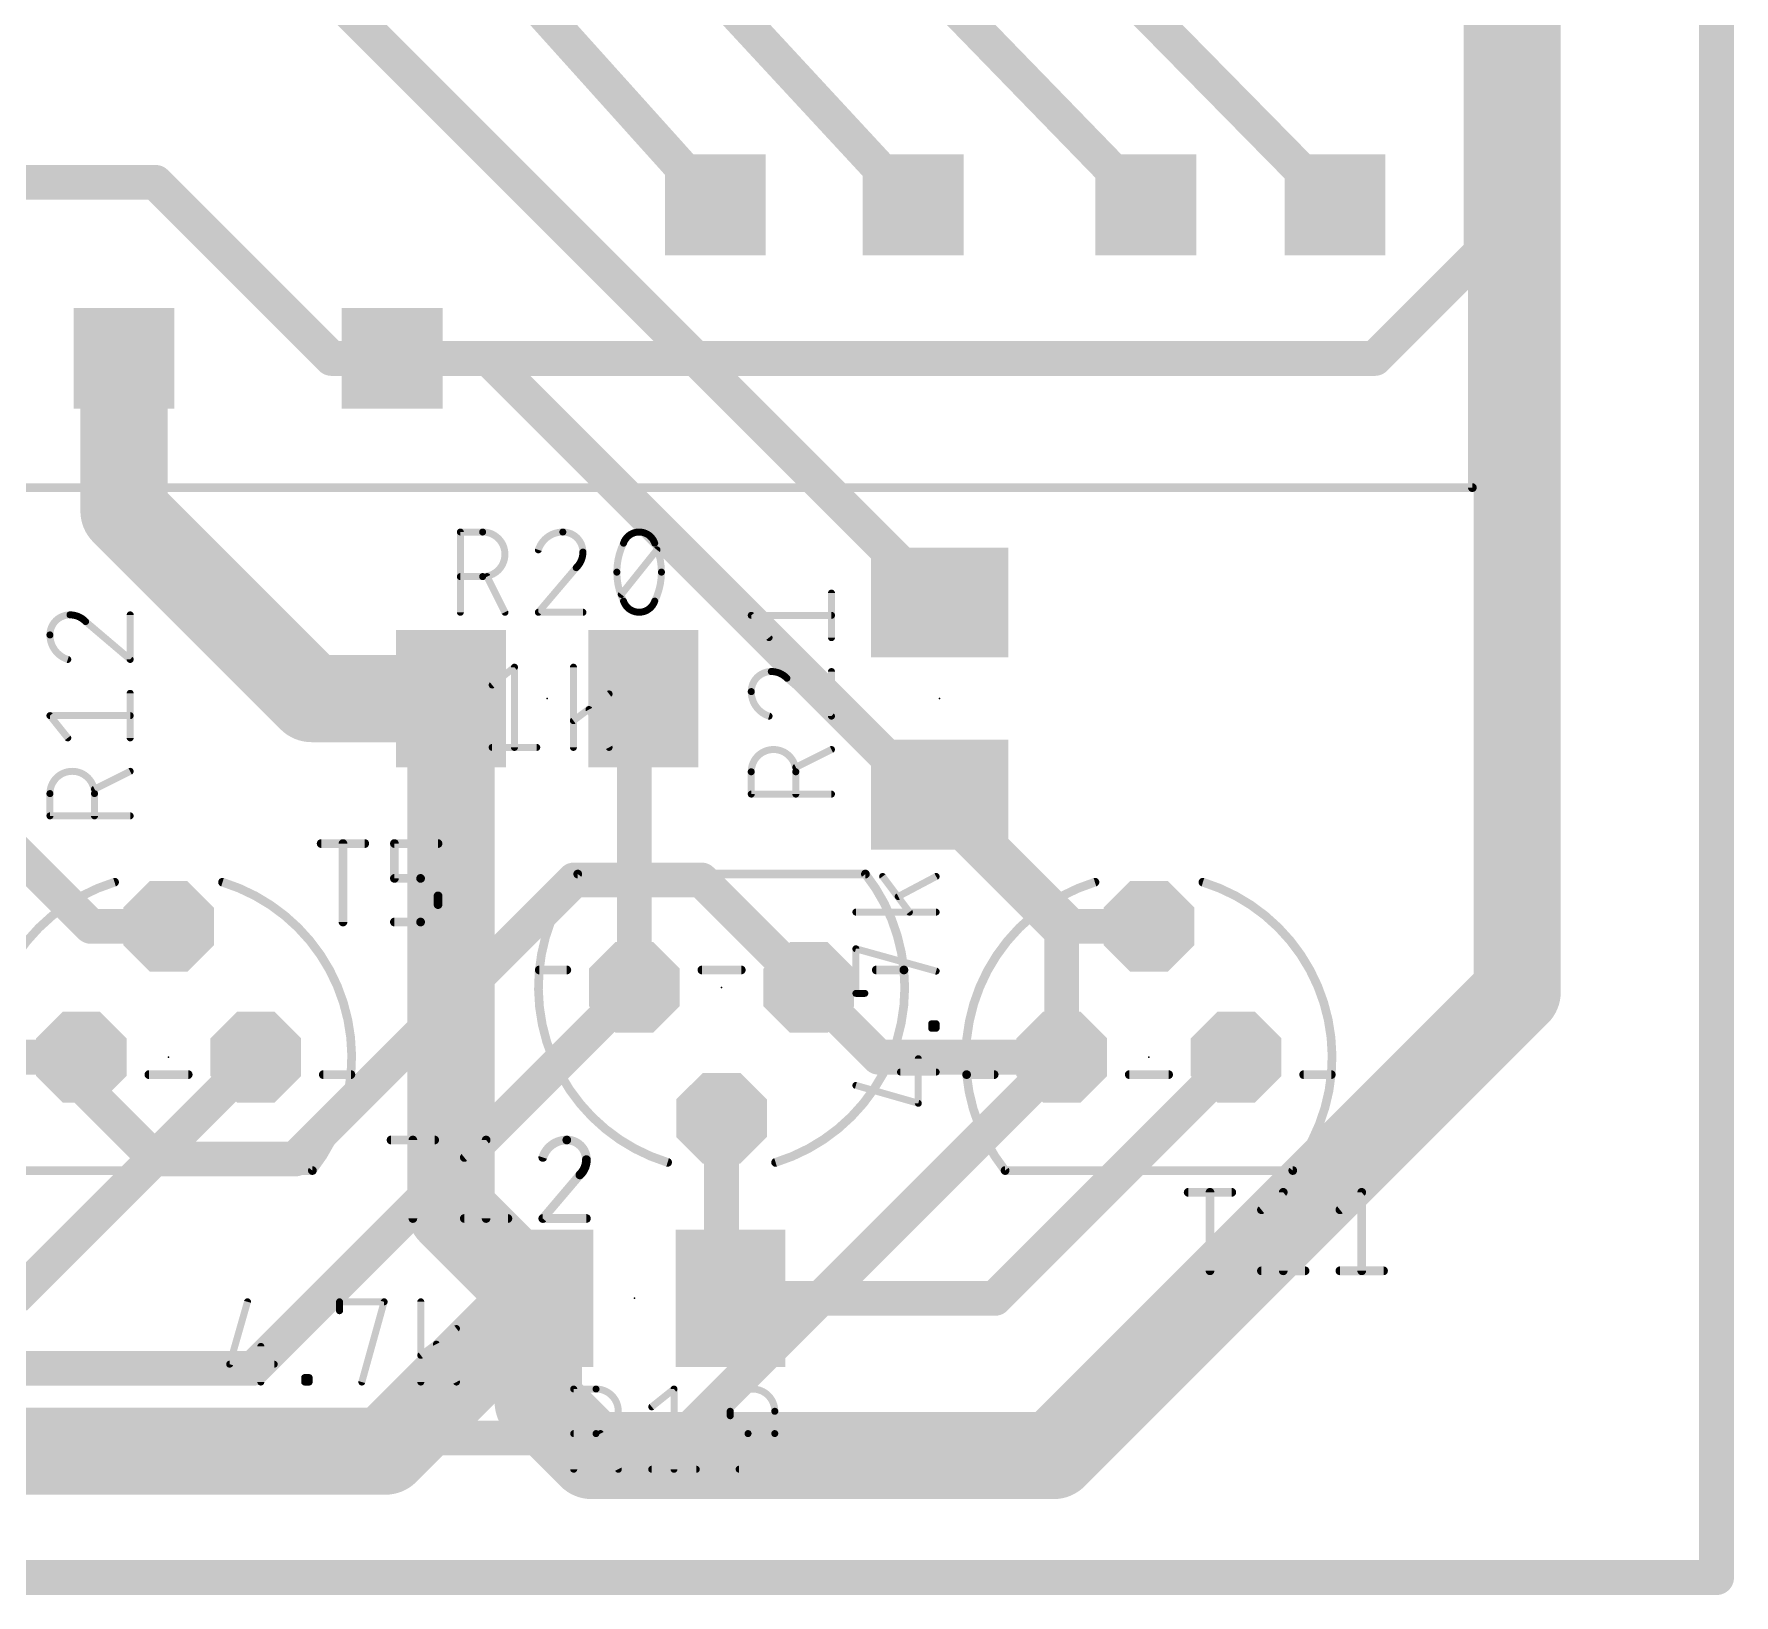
# Model space of a CAD drawing. Extents: x -0.1 to 95.8, y -0.3 to 95.8.
# Drawn here: x 71 to 95.76, y -0.25 to 22.48 of the extents above; entities that cross this region are included whole.
import ezdxf

# ---------------------------------------------------------------- set-up
doc = ezdxf.new("R2010")
doc.units = 0
for name, color, linetype in [('1', 12, 'CONTINUOUS'), ('16', 132, 'CONTINUOUS'), ('17', 110, 'CONTINUOUS'), ('21', 253, 'CONTINUOUS'), ('23', 53, 'CONTINUOUS'), ('25', 253, 'CONTINUOUS'), ('27', 253, 'CONTINUOUS')]:
    doc.layers.add(name, color=color, linetype=linetype)

# ---------------------------------------------------------------- blocks, each defined once
blk = doc.blocks.new('SQUAREP')
blk.add_solid([(-0.5, -0.5), (0.5, -0.5), (-0.5, 0.5), (0.5, 0.5)])
blk = doc.blocks.new('RECT')
blk.add_solid([(-0.5, -0.5), (0.5, -0.5), (-0.5, 0.5), (0.5, 0.5)])
blk = doc.blocks.new('OCTAGONP')
at = {"const_width": 0.5}
blk.add_lwpolyline([(-0.25, -0.1036), (-0.25, 0.1036), (-0.1036, 0.25), (0.1036, 0.25), (0.25, 0.1036), (0.25, -0.1036), (0.1036, -0.25), (-0.1036, -0.25), (-0.25, -0.1036), (-0.25, 0.1036)], dxfattribs=at)

msp = doc.modelspace()

# ---------------------------------------------------------------- linework, layer by layer
at = {"layer": '1'}
for points, const_width in [([(84.1901, 14.202), (62.611, 35.7811)], 0.508), ([(92.5999, 8.5259), (92.5999, 35.0689)], 1.27), ([(72.313, 15.5321), (72.313, 17.756)], 1.27), ([(75.0431, 12.802), (72.313, 15.5321)], 1.27), ([(77.0751, 12.802), (75.0431, 12.802)], 1.27), ([(77.0751, 5.3369), (77.0751, 12.802)], 1.27), ([(79.745, 12.672), (79.8751, 12.802)], 0.508), ([(79.745, 8.5952), (79.745, 12.672)], 0.508), ([(71.8314, 9.4842), (69.9135, 11.402)], 0.508), ([(86.1079, 9.4842), (84.1901, 11.402)], 0.508), ([(72.9615, 9.4842), (71.8314, 9.4842)], 0.508), ([(87.238, 9.4842), (86.1079, 9.4842)], 0.508), ([(85.852, 1.778), (92.5999, 8.5259)], 1.27), ([(74.2315, 7.5792), (70.7193, 4.0669)], 0.508), ([(88.508, 7.5792), (84.9958, 4.0669)], 0.508), ([(81.015, 6.6902), (81.015, 4.197)], 0.508), ([(78.3451, 4.0669), (77.0751, 5.3369)], 1.27), ([(76.1196, 1.8415), (78.3451, 4.0669)], 1.27), ([(78.3451, 4.0669), (78.3451, 2.5539)], 1.27), ([(81.015, 4.197), (81.1451, 4.0669)], 0.508), ([(84.9958, 4.0669), (81.1451, 4.0669)], 0.508), ([(78.3451, 2.5539), (79.121, 1.778)], 1.27), ([(64.886, 1.8415), (76.1196, 1.8415)], 1.27), ([(79.121, 1.778), (85.852, 1.778)], 1.27)]:
    msp.add_lwpolyline(points, dxfattribs=dict(at, const_width=const_width))
for points, const_width in [([(72.6305, 17.756, 1), (71.9955, 17.756)], 0.635), ([(72.5375, 15.7566, 1), (72.0885, 15.3075)], 0.635), ([(71.9955, 15.5321, 1), (72.6305, 15.5321)], 0.635), ([(84.1003, 14.1122, 1), (84.2799, 14.2918)], 0.254), ([(75.0431, 13.1195, 1), (75.0431, 12.4845)], 0.635), ([(77.3926, 12.802, 1), (76.7576, 12.802)], 0.635), ([(77.0751, 12.4845, 1), (77.0751, 13.1195)], 0.635), ([(74.8186, 12.5775, 1), (75.2676, 13.0265)], 0.635), ([(79.872, 12.672, 1), (79.618, 12.672)], 0.254), ([(79.6552, 12.7618, 1), (79.8348, 12.5822)], 0.254), ([(79.9649, 12.7122, 1), (79.7853, 12.8918)], 0.254), ([(84.2799, 11.4918, 1), (84.1003, 11.3122)], 0.254), ([(71.8314, 9.6112, 1), (71.8314, 9.3572)], 0.254), ([(71.7415, 9.3944, 1), (71.9212, 9.574)], 0.254), ([(72.9615, 9.3572, 1), (72.9615, 9.6112)], 0.254), ([(86.1079, 9.6112, 1), (86.1079, 9.3572)], 0.254), ([(86.0181, 9.3944, 1), (86.1977, 9.574)], 0.254), ([(87.238, 9.3572, 1), (87.238, 9.6112)], 0.254), ([(92.8245, 8.3014, 1), (92.3754, 8.7505)], 0.635), ([(79.618, 8.5952, 1), (79.872, 8.5952)], 0.254), ([(92.2824, 8.5259, 1), (92.9174, 8.5259)], 0.635), ([(74.3213, 7.4894, 1), (74.1417, 7.669)], 0.254), ([(88.5978, 7.4894, 1), (88.4182, 7.669)], 0.254), ([(81.142, 6.6902, 1), (80.888, 6.6902)], 0.254), ([(77.2996, 5.5614, 1), (76.8506, 5.1124)], 0.635), ([(76.7576, 5.3369, 1), (77.3926, 5.3369)], 0.635), ([(78.6626, 4.0669, 1), (78.0276, 4.0669)], 0.635), ([(78.5696, 3.8424, 1), (78.1206, 4.2914)], 0.635), ([(78.1206, 3.8424, 1), (78.5696, 4.2914)], 0.635), ([(81.1048, 4.2868, 1), (80.9252, 4.1072)], 0.254), ([(80.888, 4.197, 1), (81.142, 4.197)], 0.254), ([(81.1451, 4.1939, 1), (81.1451, 3.9399)], 0.254), ([(81.0553, 3.9771, 1), (81.2349, 4.1567)], 0.254), ([(84.906, 4.1567, 1), (85.0856, 3.9771)], 0.254), ([(84.9958, 3.9399, 1), (84.9958, 4.1939)], 0.254), ([(78.5696, 2.7784, 1), (78.1206, 2.3294)], 0.635), ([(78.0276, 2.5539, 1), (78.6626, 2.5539)], 0.635), ([(76.1196, 1.524, 1), (76.1196, 2.159)], 0.635), ([(75.8951, 2.066, 1), (76.3441, 1.617)], 0.635), ([(79.121, 2.0955, 1), (79.121, 1.4605)], 0.635), ([(78.8965, 1.5535, 1), (79.3455, 2.0025)], 0.635), ([(85.6275, 2.0025, 1), (86.0765, 1.5535)], 0.635), ([(85.852, 1.4605, 1), (85.852, 2.0955)], 0.635)]:
    msp.add_lwpolyline(points, format="xyb", dxfattribs=dict(at, const_width=const_width))
at = {"layer": '16', "const_width": 0.508}
for points in [[(95.504, 95.504), (95.504, 0)], [(89.948, 19.994), (66.635, 43.688)], [(87.194, 19.994), (65.659, 42.164)], [(83.805, 19.994), (64.683, 40.64)], [(80.924, 19.994), (63.961, 38.862)], [(92.075, 19.304), (92.075, 29.464)], [(72.771, 20.32), (69.723, 20.32)], [(75.335, 17.756), (72.771, 20.32)], [(90.527, 17.756), (92.075, 19.304)], [(76.218, 17.756), (75.335, 17.756)], [(76.218, 17.756), (77.615, 17.756)], [(76.218, 17.756), (90.527, 17.756)], [(77.615, 17.756), (85.968, 9.403)], [(78.867, 10.16), (74.803, 6.096)], [(80.7202, 10.16), (78.867, 10.16)], [(82.285, 8.5952), (80.7202, 10.16)], [(85.968, 7.5792), (85.968, 9.403)], [(79.745, 8.5952), (74.1978, 3.048)], [(83.3011, 7.5792), (82.285, 8.5952)], [(71.6915, 7.5792), (68.8866, 7.5792)], [(71.6915, 7.1755), (71.6915, 7.5792)], [(80.4209, 2.032), (85.968, 7.5792)], [(85.968, 7.5792), (83.3011, 7.5792)], [(72.771, 6.096), (71.6915, 7.1755)], [(74.803, 6.096), (72.771, 6.096)], [(74.1978, 3.048), (52.451, 3.048)], [(43.307, 2.032), (80.4209, 2.032)], [(95.504, 0), (0.127, 0)]]:
    msp.add_lwpolyline(points, dxfattribs=at)
at = {"layer": '16', "const_width": 0.254}
for points in [[(72.8608, 20.4098, 1), (72.6812, 20.2302)], [(72.771, 20.193, 1), (72.771, 20.447)], [(80.8296, 19.9091, 1), (81.0184, 20.0789)], [(83.7118, 19.9077, 1), (83.8982, 20.0803)], [(87.1029, 19.9055, 1), (87.2851, 20.0825)], [(89.8575, 19.9049, 1), (90.0385, 20.0831)], [(92.1648, 19.2142, 1), (91.9852, 19.3938)], [(91.948, 19.304, 1), (92.202, 19.304)], [(75.335, 17.883, 1), (75.335, 17.629)], [(75.2452, 17.6662, 1), (75.4248, 17.8458)], [(76.218, 17.883, 1), (76.218, 17.629)], [(76.218, 17.883, 1), (76.218, 17.629)], [(76.218, 17.629, 1), (76.218, 17.883)], [(77.7048, 17.8458, 1), (77.5252, 17.6662)], [(77.615, 17.629, 1), (77.615, 17.883)], [(90.4372, 17.8458, 1), (90.6168, 17.6662)], [(90.527, 17.629, 1), (90.527, 17.883)], [(78.867, 10.287, 1), (78.867, 10.033)], [(78.9568, 10.0702, 1), (78.7772, 10.2498)], [(80.81, 10.2498, 1), (80.6304, 10.0702)], [(80.7202, 10.033, 1), (80.7202, 10.287)], [(86.095, 9.403, 1), (85.841, 9.403)], [(85.8782, 9.3132, 1), (86.0578, 9.4928)], [(79.8348, 8.5054, 1), (79.6552, 8.685)], [(82.3748, 8.685, 1), (82.1952, 8.5054)], [(82.1952, 8.5054, 1), (82.3748, 8.685)], [(71.8185, 7.5792, 1), (71.5645, 7.5792)], [(71.6915, 7.4522, 1), (71.6915, 7.7062)], [(83.3011, 7.7062, 1), (83.3011, 7.4522)], [(83.2113, 7.4894, 1), (83.3909, 7.669)], [(85.841, 7.5792, 1), (86.095, 7.5792)], [(86.0578, 7.4894, 1), (85.8782, 7.669)], [(85.968, 7.4522, 1), (85.968, 7.7062)], [(71.7813, 7.2653, 1), (71.6017, 7.0857)], [(71.5645, 7.1755, 1), (71.8185, 7.1755)], [(72.771, 6.223, 1), (72.771, 5.969)], [(72.6812, 6.0062, 1), (72.8608, 6.1858)], [(74.7132, 6.1858, 1), (74.8928, 6.0062)], [(74.803, 5.969, 1), (74.803, 6.223)], [(74.108, 3.1378, 1), (74.2876, 2.9582)], [(74.1978, 2.921, 1), (74.1978, 3.175)], [(80.3311, 2.1218, 1), (80.5107, 1.9422)], [(80.4209, 1.905, 1), (80.4209, 2.159)], [(95.504, -0.127, 1), (95.504, 0.127)], [(95.377, 0, 1), (95.631, 0)]]:
    msp.add_lwpolyline(points, format="xyb", dxfattribs=at)
at = {"layer": '21', "const_width": 0.127}
for points in [[(91.948, 40.505), (91.948, 15.875)], [(91.948, 15.875), (70.858, 15.875)], [(83.1095, 10.2462), (78.9205, 10.2462)], [(78.7613, 8.8492), (78.3601, 8.8492)], [(81.3013, 8.8492), (80.7287, 8.8492)], [(83.6699, 8.8492), (83.2687, 8.8492)], [(72.6752, 7.3252), (73.2478, 7.3252)], [(75.2152, 7.3252), (75.6164, 7.3252)], [(84.5831, 7.3252), (84.9843, 7.3252)], [(86.9517, 7.3252), (87.5243, 7.3252)], [(89.4917, 7.3252), (89.8929, 7.3252)], [(70.867, 5.9282), (75.056, 5.9282)], [(85.1435, 5.9282), (89.3325, 5.9282)]]:
    msp.add_lwpolyline(points, dxfattribs=at)
at = {"layer": '21'}
for points, const_width in [([(91.9163, 15.875, 1), (91.9798, 15.875)], 0.0635), ([(91.948, 15.8432, 1), (91.948, 15.9068)], 0.0635), ([(72.1752, 10.1277, 0.3557), (70.3066, 7.3252)], 0.127), ([(72.1846, 10.0973, 1), (72.1658, 10.158)], 0.0635), ([(75.056, 5.9282, 0.5267), (73.7478, 10.1276)], 0.127), ([(73.7572, 10.1579, 1), (73.7384, 10.0972)], 0.0635), ([(78.9205, 10.2462, 0.5267), (80.2287, 6.0468)], 0.127), ([(78.9205, 10.278, 1), (78.9205, 10.2145)], 0.0635), ([(78.9455, 10.2266, 1), (78.8956, 10.2659)], 0.0635), ([(83.1346, 10.2659, 1), (83.0847, 10.2266)], 0.0635), ([(83.6699, 8.8492, 0.144), (83.1096, 10.2462)], 0.127), ([(83.1095, 10.2145, 1), (83.1095, 10.278)], 0.0635), ([(86.4517, 10.1277, 0.3557), (84.5831, 7.3252)], 0.127), ([(86.4611, 10.0973, 1), (86.4424, 10.158)], 0.0635), ([(89.3325, 5.9282, 0.5267), (88.0243, 10.1276)], 0.127), ([(88.0337, 10.1579, 1), (88.015, 10.0972)], 0.0635), ([(78.3601, 8.881, 1), (78.3601, 8.8175)], 0.0635), ([(78.7613, 8.8175, 1), (78.7613, 8.881)], 0.0635), ([(80.7287, 8.881, 1), (80.7287, 8.8175)], 0.0635), ([(81.3013, 8.8175, 1), (81.3013, 8.881)], 0.0635), ([(81.8013, 6.0467, 0.3557), (83.6699, 8.8492)], 0.127), ([(83.2687, 8.881, 1), (83.2687, 8.8175)], 0.0635), ([(83.7015, 8.8522, 1), (83.6383, 8.8462)], 0.0635), ([(83.6699, 8.8175, 1), (83.6699, 8.881)], 0.0635), ([(83.6383, 8.8462, 1), (83.7015, 8.8522)], 0.0635), ([(72.6752, 7.3569, 1), (72.6752, 7.2934)], 0.0635), ([(73.2478, 7.2934, 1), (73.2478, 7.3569)], 0.0635), ([(75.2152, 7.3569, 1), (75.2152, 7.2934)], 0.0635), ([(75.6164, 7.2934, 1), (75.6164, 7.3569)], 0.0635), ([(84.5831, 7.3252, 0.144), (85.1434, 5.9282)], 0.127), ([(84.5831, 7.3569, 1), (84.5831, 7.2934)], 0.0635), ([(84.6147, 7.3282, 1), (84.5515, 7.3221)], 0.0635), ([(84.5515, 7.3221, 1), (84.6147, 7.3282)], 0.0635), ([(84.9843, 7.2934, 1), (84.9843, 7.3569)], 0.0635), ([(86.9517, 7.3569, 1), (86.9517, 7.2934)], 0.0635), ([(87.5243, 7.2934, 1), (87.5243, 7.3569)], 0.0635), ([(89.4917, 7.3569, 1), (89.4917, 7.2934)], 0.0635), ([(89.8929, 7.2934, 1), (89.8929, 7.3569)], 0.0635), ([(75.0311, 5.9478, 1), (75.0809, 5.9085)], 0.0635), ([(75.056, 5.8964, 1), (75.056, 5.9599)], 0.0635), ([(80.2194, 6.0165, 1), (80.2381, 6.0772)], 0.0635), ([(81.792, 6.0771, 1), (81.8107, 6.0164)], 0.0635), ([(85.1435, 5.9599, 1), (85.1435, 5.8964)], 0.0635), ([(85.1185, 5.9085, 1), (85.1684, 5.9478)], 0.0635), ([(89.3076, 5.9478, 1), (89.3575, 5.9085)], 0.0635), ([(89.3325, 5.8964, 1), (89.3325, 5.9599)], 0.0635)]:
    msp.add_lwpolyline(points, format="xyb", dxfattribs=dict(at, const_width=const_width))
at = {"layer": '23'}
for p in [(78.4751, 12.802), (84.1901, 12.802), (81.015, 8.5952), (72.9615, 7.5792), (87.238, 7.5792), (79.7451, 4.0669)]:
    msp.add_point(p, dxfattribs=at)
at = {"layer": '25'}
for points, const_width in [([(77.211, 14.0593), (77.211, 15.2277)], 0.1016), ([(77.211, 15.2277), (77.5356, 15.2277)], 0.1016), ([(79.5546, 14.3189), (80.0739, 14.968)], 0.1016), ([(77.5356, 14.5786), (77.211, 14.5786)], 0.1016), ([(77.8601, 14.0593), (77.6005, 14.5786)], 0.1016), ([(78.8984, 14.7084), (78.3467, 14.0593)], 0.1016), ([(82.6153, 13.6896), (82.6153, 14.3387)], 0.1016), ([(71.7536, 13.9238), (72.4027, 13.3721)], 0.1016), ([(72.4027, 13.3721), (72.4027, 14.0212)], 0.1016), ([(78.3467, 14.0593), (78.9958, 14.0593)], 0.1016), ([(81.7065, 13.6896), (81.4469, 14.0141)], 0.1016), ([(81.4469, 14.0141), (82.6153, 14.0141)], 0.1016), ([(81.9661, 13.0983), (82.6153, 12.5466)], 0.1016), ([(82.6153, 12.5466), (82.6153, 13.1957)], 0.1016), ([(72.4027, 12.2291), (72.4027, 12.8782)], 0.1016), ([(71.494, 12.2291), (71.2343, 12.5536)], 0.1016), ([(71.2343, 12.5536), (72.4027, 12.5536)], 0.1016), ([(82.6153, 12.0601), (82.096, 11.8004)], 0.1016), ([(72.4027, 11.7426), (71.8834, 11.4829)], 0.1016), ([(81.4469, 11.411), (81.4469, 11.7355)], 0.1016), ([(82.096, 11.7355), (82.096, 11.411)], 0.1016), ([(71.2343, 11.0935), (71.2343, 11.418)], 0.1016), ([(71.8834, 11.418), (71.8834, 11.0935)], 0.1016), ([(82.6153, 11.411), (81.4469, 11.411)], 0.1016), ([(72.4027, 11.0935), (71.2343, 11.0935)], 0.1016), ([(75.184, 10.6907), (75.819, 10.6907)], 0.127), ([(75.5015, 9.5477), (75.5015, 10.6907)], 0.127), ([(76.2508, 10.1827), (76.2508, 10.6907)], 0.127), ([(76.2508, 10.6907), (76.8858, 10.6907)], 0.127), ([(76.6318, 10.1827), (76.2508, 10.1827)], 0.127), ([(76.8858, 9.8017), (76.8858, 9.9287)], 0.127), ([(76.2508, 9.5477), (76.6318, 9.5477)], 0.127), ([(76.2017, 6.3727), (76.8367, 6.3727)], 0.127), ([(76.5192, 5.2297), (76.5192, 6.3727)], 0.127), ([(77.2685, 6.1187), (77.586, 6.3727)], 0.127), ([(77.586, 6.3727), (77.586, 5.2297)], 0.127), ([(78.9513, 5.8647), (78.4115, 5.2297)], 0.127), ([(87.8095, 5.6107), (88.4445, 5.6107)], 0.127), ([(88.127, 4.4677), (88.127, 5.6107)], 0.127), ([(88.8763, 5.3567), (89.1938, 5.6107)], 0.127), ([(89.1938, 5.6107), (89.1938, 4.4677)], 0.127), ([(90.0193, 5.3567), (90.3368, 5.6107)], 0.127), ([(90.3368, 5.6107), (90.3368, 4.4677)], 0.127), ([(77.2685, 5.2297), (77.9035, 5.2297)], 0.127), ([(78.4115, 5.2297), (79.0465, 5.2297)], 0.127), ([(88.8763, 4.4677), (89.5113, 4.4677)], 0.127), ([(90.0193, 4.4677), (90.6543, 4.4677)], 0.127), ([(78.862, 1.5777), (78.862, 2.7461)], 0.1016), ([(78.862, 2.7461), (79.1866, 2.7461)], 0.1016), ([(79.9977, 2.4865), (80.3222, 2.7461)], 0.1016), ([(80.3222, 2.7461), (80.3222, 1.5777)], 0.1016), ([(81.1407, 2.3567), (81.1407, 2.4216)], 0.1016), ([(81.7898, 2.4216), (81.7898, 2.097)], 0.1016), ([(79.1866, 2.097), (78.862, 2.097)], 0.1016), ([(79.5111, 1.5777), (79.2515, 2.097)], 0.1016), ([(81.7898, 2.097), (81.4003, 2.097)], 0.1016), ([(79.9977, 1.5777), (80.6468, 1.5777)], 0.1016)]:
    msp.add_lwpolyline(points, dxfattribs=dict(at, const_width=const_width))
for points, const_width in [([(77.2364, 15.2277, 1), (77.1856, 15.2277)], 0.0508), ([(77.211, 15.2531, 1), (77.211, 15.2023)], 0.0508), ([(77.5356, 14.5786, 1), (77.5356, 15.2277)], 0.1016), ([(77.5356, 15.2531, 1), (77.5356, 15.2023)], 0.0508), ([(77.5356, 15.2023, 1), (77.5356, 15.2531)], 0.0508), ([(78.7037, 15.2277, 0.3252), (78.3466, 14.968)], 0.1016), ([(78.9958, 14.9356, 0.4142), (78.7037, 15.2277)], 0.1016), ([(78.7037, 15.2531, 1), (78.7037, 15.2023)], 0.0508), ([(78.7037, 15.2023, 1), (78.7037, 15.2531)], 0.0508), ([(79.587, 15.0654, 0.1139), (79.4896, 14.6435)], 0.1016), ([(79.8142, 15.2277, 0.3205), (79.587, 15.0654)], 0.1016), ([(79.6098, 15.0543, 1), (79.5642, 15.0765)], 0.0508), ([(80.0414, 15.0654, 0.3205), (79.8142, 15.2277)], 0.1016), ([(79.8142, 15.2531, 1), (79.8142, 15.2023)], 0.0508), ([(79.8142, 15.2023, 1), (79.8142, 15.2531)], 0.0508), ([(80.1388, 14.6435, 0.1139), (80.0414, 15.0654)], 0.1016), ([(80.0642, 15.0765, 1), (80.0186, 15.0543)], 0.0508), ([(78.3225, 14.9759, 1), (78.3708, 14.9602)], 0.0508), ([(78.8984, 14.7084, 0.2053), (78.9958, 14.9356)], 0.1016), ([(79.0212, 14.9356, 1), (78.9704, 14.9356)], 0.0508), ([(78.9704, 14.9356, 1), (79.0212, 14.9356)], 0.0508), ([(79.563, 15.0737, 1), (79.611, 15.0572)], 0.0508), ([(80.0174, 15.0572, 1), (80.0654, 15.0737)], 0.0508), ([(80.0937, 14.9522, 1), (80.054, 14.9839)], 0.0508), ([(77.211, 14.604, 1), (77.211, 14.5532)], 0.0508), ([(77.5356, 14.604, 1), (77.5356, 14.5532)], 0.0508), ([(77.5356, 14.5532, 1), (77.5356, 14.604)], 0.0508), ([(77.6232, 14.5899, 1), (77.5778, 14.5672)], 0.0508), ([(78.8809, 14.7268, 1), (78.9159, 14.69)], 0.0508), ([(78.9178, 14.692, 1), (78.879, 14.7249)], 0.0508), ([(79.4896, 14.6435, 0.1139), (79.587, 14.2216)], 0.1016), ([(79.5151, 14.6435, 1), (79.4642, 14.6435)], 0.0508), ([(79.4643, 14.6435, 1), (79.515, 14.6435)], 0.0508), ([(80.0414, 14.2216, 0.1139), (80.1388, 14.6435)], 0.1016), ([(80.1642, 14.6435, 1), (80.1134, 14.6435)], 0.0508), ([(80.1134, 14.6435, 1), (80.1642, 14.6435)], 0.0508), ([(79.5347, 14.3348, 1), (79.5744, 14.3031)], 0.0508), ([(82.6407, 14.3387, 1), (82.5899, 14.3387)], 0.0508), ([(79.587, 14.2216, 0.3205), (79.8142, 14.0593)], 0.1016), ([(79.611, 14.2298, 1), (79.563, 14.2133)], 0.0508), ([(79.5642, 14.2104, 1), (79.6098, 14.2327)], 0.0508), ([(79.8142, 14.0593, 0.3205), (80.0414, 14.2216)], 0.1016), ([(80.0186, 14.2327, 1), (80.0642, 14.2104)], 0.0508), ([(80.0654, 14.2133, 1), (80.0174, 14.2298)], 0.0508), ([(71.5264, 14.0212, 0.4142), (71.2343, 13.7291)], 0.1016), ([(71.7536, 13.9238, 0.2053), (71.5264, 14.0212)], 0.1016), ([(71.5264, 14.0466, 1), (71.5264, 13.9958)], 0.0508), ([(71.5264, 13.9958, 1), (71.5264, 14.0466)], 0.0508), ([(71.7701, 13.9432, 1), (71.7372, 13.9045)], 0.0508), ([(71.7352, 13.9063, 1), (71.772, 13.9413)], 0.0508), ([(72.4281, 14.0212, 1), (72.3773, 14.0212)], 0.0508), ([(77.1856, 14.0593, 1), (77.2364, 14.0593)], 0.0508), ([(77.8374, 14.0479, 1), (77.8828, 14.0707)], 0.0508), ([(78.3467, 14.0847, 1), (78.3467, 14.0339)], 0.0508), ([(78.3273, 14.0757, 1), (78.366, 14.0428)], 0.0508), ([(78.9958, 14.0339, 1), (78.9958, 14.0847)], 0.0508), ([(79.8142, 14.0847, 1), (79.8142, 14.0339)], 0.0508), ([(79.8142, 14.0339, 1), (79.8142, 14.0847)], 0.0508), ([(81.4667, 14.03, 1), (81.427, 13.9983)], 0.0508), ([(81.4469, 14.0395, 1), (81.4469, 13.9887)], 0.0508), ([(82.6153, 13.9887, 1), (82.6153, 14.0395)], 0.0508), ([(71.2343, 13.7291, 0.3252), (71.494, 13.3721)], 0.1016), ([(71.2597, 13.7291, 1), (71.2089, 13.7291)], 0.0508), ([(71.2089, 13.7291, 1), (71.2597, 13.7291)], 0.0508), ([(81.6867, 13.6737, 1), (81.7263, 13.7055)], 0.0508), ([(82.5899, 13.6896, 1), (82.6407, 13.6896)], 0.0508), ([(71.4861, 13.3479, 1), (71.5018, 13.3963)], 0.0508), ([(72.3773, 13.3721, 1), (72.4281, 13.3721)], 0.0508), ([(72.3863, 13.3527, 1), (72.4192, 13.3914)], 0.0508), ([(81.739, 13.1957, 0.4142), (81.4469, 12.9036)], 0.1016), ([(81.9661, 13.0983, 0.2053), (81.739, 13.1957)], 0.1016), ([(81.739, 13.2211, 1), (81.739, 13.1703)], 0.0508), ([(81.739, 13.1703, 1), (81.739, 13.2211)], 0.0508), ([(81.9826, 13.1177, 1), (81.9497, 13.079)], 0.0508), ([(81.9478, 13.0808, 1), (81.9845, 13.1159)], 0.0508), ([(82.6407, 13.1957, 1), (82.5899, 13.1957)], 0.0508), ([(72.4281, 12.8782, 1), (72.3773, 12.8782)], 0.0508), ([(81.4469, 12.9036, 0.3252), (81.7065, 12.5466)], 0.1016), ([(81.4723, 12.9036, 1), (81.4215, 12.9036)], 0.0508), ([(81.4215, 12.9036, 1), (81.4723, 12.9036)], 0.0508), ([(71.2542, 12.5695, 1), (71.2145, 12.5378)], 0.0508), ([(71.2343, 12.579, 1), (71.2343, 12.5282)], 0.0508), ([(72.4027, 12.5282, 1), (72.4027, 12.579)], 0.0508), ([(81.6987, 12.5224, 1), (81.7143, 12.5708)], 0.0508), ([(82.5899, 12.5466, 1), (82.6407, 12.5466)], 0.0508), ([(82.5988, 12.5272, 1), (82.6317, 12.5659)], 0.0508), ([(71.4741, 12.2132, 1), (71.5138, 12.245)], 0.0508), ([(72.3773, 12.2291, 1), (72.4281, 12.2291)], 0.0508), ([(82.096, 11.7355, 1), (81.4469, 11.7355)], 0.1016), ([(82.6266, 12.0373, 1), (82.6039, 12.0828)], 0.0508), ([(71.8834, 11.418, 1), (71.2343, 11.418)], 0.1016), ([(72.4141, 11.7198, 1), (72.3914, 11.7653)], 0.0508), ([(81.4723, 11.7355, 1), (81.4215, 11.7355)], 0.0508), ([(81.4215, 11.7355, 1), (81.4723, 11.7355)], 0.0508), ([(82.0846, 11.8231, 1), (82.1073, 11.7777)], 0.0508), ([(82.1214, 11.7355, 1), (82.0706, 11.7355)], 0.0508), ([(82.0706, 11.7355, 1), (82.1214, 11.7355)], 0.0508), ([(71.2597, 11.418, 1), (71.2089, 11.418)], 0.0508), ([(71.2089, 11.418, 1), (71.2597, 11.418)], 0.0508), ([(71.9088, 11.418, 1), (71.858, 11.418)], 0.0508), ([(71.858, 11.418, 1), (71.9088, 11.418)], 0.0508), ([(71.8721, 11.5056, 1), (71.8948, 11.4602)], 0.0508), ([(81.4469, 11.4364, 1), (81.4469, 11.3856)], 0.0508), ([(81.4215, 11.411, 1), (81.4723, 11.411)], 0.0508), ([(82.0706, 11.411, 1), (82.1214, 11.411)], 0.0508), ([(82.6153, 11.3856, 1), (82.6153, 11.4364)], 0.0508), ([(71.2343, 11.1189, 1), (71.2343, 11.0681)], 0.0508), ([(72.4027, 11.0681, 1), (72.4027, 11.1189)], 0.0508), ([(71.2089, 11.0935, 1), (71.2597, 11.0935)], 0.0508), ([(71.858, 11.0935, 1), (71.9088, 11.0935)], 0.0508), ([(75.184, 10.7224, 1), (75.184, 10.6589)], 0.0635), ([(75.5333, 10.6907, 1), (75.4698, 10.6907)], 0.0635), ([(75.819, 10.6589, 1), (75.819, 10.7224)], 0.0635), ([(76.2826, 10.6907, 1), (76.219, 10.6907)], 0.0635), ([(76.2508, 10.7224, 1), (76.2508, 10.6589)], 0.0635), ([(76.8858, 10.6589, 1), (76.8858, 10.7224)], 0.0635), ([(76.219, 10.1827, 1), (76.2826, 10.1827)], 0.0635), ([(76.2508, 10.2144, 1), (76.2508, 10.1509)], 0.0635), ([(76.8858, 9.9287, 0.4142), (76.6318, 10.1827)], 0.127), ([(76.6318, 10.2144, 1), (76.6318, 10.1509)], 0.0635), ([(76.6318, 10.1509, 1), (76.6318, 10.2144)], 0.0635), ([(76.9176, 9.9287, 1), (76.8541, 9.9287)], 0.0635), ([(76.8541, 9.9287, 1), (76.9176, 9.9287)], 0.0635), ([(76.6318, 9.5477, 0.4142), (76.8858, 9.8017)], 0.127), ([(76.9176, 9.8017, 1), (76.8541, 9.8017)], 0.0635), ([(76.8541, 9.8017, 1), (76.9176, 9.8017)], 0.0635), ([(75.4698, 9.5477, 1), (75.5333, 9.5477)], 0.0635), ([(76.2508, 9.5794, 1), (76.2508, 9.5159)], 0.0635), ([(76.6318, 9.5794, 1), (76.6318, 9.5159)], 0.0635), ([(76.6318, 9.5159, 1), (76.6318, 9.5794)], 0.0635), ([(76.2017, 6.4045, 1), (76.2017, 6.341)], 0.0635), ([(76.551, 6.3727, 1), (76.4875, 6.3727)], 0.0635), ([(76.8367, 6.341, 1), (76.8367, 6.4045)], 0.0635), ([(77.6178, 6.3727, 1), (77.5543, 6.3727)], 0.0635), ([(77.6059, 6.3479, 1), (77.5662, 6.3975)], 0.0635), ([(78.7608, 6.3727, 0.3252), (78.4115, 6.1187)], 0.127), ([(79.0465, 6.087, 0.4142), (78.7608, 6.3727)], 0.127), ([(78.7608, 6.4045, 1), (78.7608, 6.341)], 0.0635), ([(78.7608, 6.341, 1), (78.7608, 6.4045)], 0.0635), ([(77.2487, 6.1435, 1), (77.2884, 6.0939)], 0.0635), ([(78.3813, 6.1285, 1), (78.4417, 6.1089)], 0.0635), ([(78.9513, 5.8647, 0.2053), (79.0465, 6.087)], 0.127), ([(79.0783, 6.087, 1), (79.0148, 6.087)], 0.0635), ([(79.0148, 6.087, 1), (79.0783, 6.087)], 0.0635), ([(78.9294, 5.8877, 1), (78.9732, 5.8417)], 0.0635), ([(78.9755, 5.8441, 1), (78.9271, 5.8853)], 0.0635), ([(87.8095, 5.6424, 1), (87.8095, 5.5789)], 0.0635), ([(88.1588, 5.6107, 1), (88.0953, 5.6107)], 0.0635), ([(88.4445, 5.5789, 1), (88.4445, 5.6424)], 0.0635), ([(89.2256, 5.6107, 1), (89.1621, 5.6107)], 0.0635), ([(89.2137, 5.5859, 1), (89.174, 5.6355)], 0.0635), ([(90.3686, 5.6107, 1), (90.3051, 5.6107)], 0.0635), ([(90.3567, 5.5859, 1), (90.317, 5.6355)], 0.0635), ([(76.4875, 5.2297, 1), (76.551, 5.2297)], 0.0635), ([(77.2685, 5.2615, 1), (77.2685, 5.198)], 0.0635), ([(77.5543, 5.2297, 1), (77.6178, 5.2297)], 0.0635), ([(77.9035, 5.198, 1), (77.9035, 5.2615)], 0.0635), ([(78.4115, 5.2615, 1), (78.4115, 5.198)], 0.0635), ([(78.3873, 5.2503, 1), (78.4357, 5.2091)], 0.0635), ([(79.0465, 5.198, 1), (79.0465, 5.2615)], 0.0635), ([(88.8565, 5.3815, 1), (88.8962, 5.3319)], 0.0635), ([(89.9995, 5.3815, 1), (90.0392, 5.3319)], 0.0635), ([(88.0953, 4.4677, 1), (88.1588, 4.4677)], 0.0635), ([(88.8763, 4.4994, 1), (88.8763, 4.4359)], 0.0635), ([(89.1621, 4.4677, 1), (89.2256, 4.4677)], 0.0635), ([(89.5113, 4.4359, 1), (89.5113, 4.4994)], 0.0635), ([(90.0193, 4.4994, 1), (90.0193, 4.4359)], 0.0635), ([(90.3051, 4.4677, 1), (90.3686, 4.4677)], 0.0635), ([(90.6543, 4.4359, 1), (90.6543, 4.4994)], 0.0635), ([(78.8874, 2.7461, 1), (78.8366, 2.7461)], 0.0508), ([(78.862, 2.7715, 1), (78.862, 2.7207)], 0.0508), ([(79.1866, 2.097, 1), (79.1866, 2.7461)], 0.1016), ([(79.1866, 2.7715, 1), (79.1866, 2.7207)], 0.0508), ([(79.1866, 2.7207, 1), (79.1866, 2.7715)], 0.0508), ([(80.3476, 2.7461, 1), (80.2968, 2.7461)], 0.0508), ([(80.3381, 2.7263, 1), (80.3063, 2.766)], 0.0508), ([(81.7898, 2.4216, 1), (81.1407, 2.4216)], 0.1016), ([(79.9818, 2.5063, 1), (80.0135, 2.4667)], 0.0508), ([(81.1661, 2.4216, 1), (81.1153, 2.4216)], 0.0508), ([(81.1153, 2.4216, 1), (81.1661, 2.4216)], 0.0508), ([(81.1407, 2.3567, 0.4142), (81.4003, 2.097)], 0.1016), ([(81.1661, 2.3567, 1), (81.1153, 2.3567)], 0.0508), ([(81.1153, 2.3567, 1), (81.1661, 2.3567)], 0.0508), ([(81.8152, 2.4216, 1), (81.7644, 2.4216)], 0.0508), ([(81.7644, 2.4216, 1), (81.8152, 2.4216)], 0.0508), ([(78.862, 2.1224, 1), (78.862, 2.0716)], 0.0508), ([(79.1866, 2.1224, 1), (79.1866, 2.0716)], 0.0508), ([(79.1866, 2.0716, 1), (79.1866, 2.1224)], 0.0508), ([(79.2742, 2.1084, 1), (79.2288, 2.0857)], 0.0508), ([(81.2705, 1.5777, 0.4142), (81.7898, 2.097)], 0.1016), ([(81.4003, 2.1224, 1), (81.4003, 2.0716)], 0.0508), ([(81.4003, 2.0716, 1), (81.4003, 2.1224)], 0.0508), ([(81.8152, 2.097, 1), (81.7644, 2.097)], 0.0508), ([(81.7644, 2.097, 1), (81.8152, 2.097)], 0.0508), ([(81.7898, 2.0716, 1), (81.7898, 2.1224)], 0.0508), ([(78.8366, 1.5777, 1), (78.8874, 1.5777)], 0.0508), ([(79.4884, 1.5664, 1), (79.5338, 1.5891)], 0.0508), ([(79.9977, 1.6031, 1), (79.9977, 1.5523)], 0.0508), ([(80.2968, 1.5777, 1), (80.3476, 1.5777)], 0.0508), ([(80.6468, 1.5523, 1), (80.6468, 1.6031)], 0.0508), ([(81.2705, 1.6031, 1), (81.2705, 1.5523)], 0.0508)]:
    msp.add_lwpolyline(points, format="xyb", dxfattribs=dict(at, const_width=const_width))
at = {"layer": '27', "const_width": 0.1016}
for points in [[(77.6741, 12.9996), (77.9987, 13.2592)], [(77.9987, 13.2592), (77.9987, 12.0908)], [(78.8575, 12.0908), (78.8575, 13.2592)], [(79.3768, 12.8697), (78.8575, 12.4803)], [(79.3768, 12.0908), (79.0847, 12.6425)], [(77.6741, 12.0908), (78.3232, 12.0908)], [(83.3603, 10.2112), (83.7498, 9.6919)], [(84.1393, 10.2112), (83.5875, 9.9191)], [(84.1393, 9.6919), (82.9709, 9.6919)], [(82.9709, 8.5086), (82.9709, 9.1577)], [(82.9709, 9.1577), (84.1393, 8.8331)], [(83.1007, 8.5086), (82.9709, 8.5086)], [(84.0744, 8.0006), (84.0744, 8.0655)], [(84.0744, 8.0655), (84.1393, 8.0655)], [(84.1393, 8.0006), (84.0744, 8.0006)], [(84.1393, 8.0655), (84.1393, 8.0006)], [(83.8796, 6.9084), (83.8796, 7.5575)], [(82.9709, 7.168), (83.8796, 6.9084)], [(83.62, 7.3627), (84.1393, 7.3627)], [(74.1111, 4.0161), (73.8514, 3.1074)], [(75.4516, 3.8863), (75.4516, 4.0161)], [(75.4516, 4.0161), (76.1007, 4.0161)], [(76.1007, 4.0161), (75.7762, 2.8477)], [(76.635, 2.8477), (76.635, 4.0161)], [(77.1543, 3.6267), (76.635, 3.2372)], [(74.3058, 3.367), (74.3058, 2.8477)], [(77.1543, 2.8477), (76.8622, 3.3995)], [(73.8514, 3.1074), (74.5005, 3.1074)], [(74.9436, 2.8477), (74.9436, 2.9126)], [(74.9436, 2.9126), (75.0085, 2.9126)], [(75.0085, 2.8477), (74.9436, 2.8477)], [(75.0085, 2.9126), (75.0085, 2.8477)]]:
    msp.add_lwpolyline(points, dxfattribs=at)
at = {"layer": '27', "const_width": 0.0508}
for points in [[(78.0241, 13.2592, 1), (77.9733, 13.2592)], [(78.0145, 13.2394, 1), (77.9828, 13.279)], [(78.8829, 13.2592, 1), (78.8321, 13.2592)], [(77.6582, 13.0194, 1), (77.69, 12.9797)], [(79.392, 12.8494, 1), (79.3615, 12.89)], [(79.1071, 12.6544, 1), (79.0622, 12.6307)], [(78.8422, 12.5006, 1), (78.8727, 12.4599)], [(77.6741, 12.1162, 1), (77.6741, 12.0654)], [(78.3232, 12.0654, 1), (78.3232, 12.1162)], [(77.9733, 12.0908, 1), (78.0241, 12.0908)], [(78.8321, 12.0908, 1), (78.8829, 12.0908)], [(79.3543, 12.0789, 1), (79.3992, 12.1027)], [(83.3806, 10.2264, 1), (83.34, 10.196)], [(84.1511, 10.1887, 1), (84.1274, 10.2336)], [(83.5756, 9.9415, 1), (83.5994, 9.8966)], [(82.9709, 9.7173, 1), (82.9709, 9.6665)], [(83.7295, 9.6767, 1), (83.7701, 9.7071)], [(84.1393, 9.6665, 1), (84.1393, 9.7173)], [(82.9963, 9.1577, 1), (82.9455, 9.1577)], [(82.9777, 9.1821, 1), (82.9641, 9.1332)], [(84.1325, 8.8086, 1), (84.1461, 8.8576)], [(82.9709, 8.534, 1), (82.9709, 8.4832)], [(82.9455, 8.5086, 1), (82.9963, 8.5086)], [(83.1007, 8.4832, 1), (83.1007, 8.534)], [(84.0998, 8.0655, 1), (84.049, 8.0655)], [(84.0744, 8.0909, 1), (84.0744, 8.0401)], [(84.0744, 8.026, 1), (84.0744, 7.9752)], [(84.049, 8.0006, 1), (84.0998, 8.0006)], [(84.1647, 8.0655, 1), (84.1139, 8.0655)], [(84.1139, 8.0006, 1), (84.1647, 8.0006)], [(84.1393, 8.0401, 1), (84.1393, 8.0909)], [(84.1393, 7.9752, 1), (84.1393, 8.026)], [(83.905, 7.5575, 1), (83.8542, 7.5575)], [(82.9778, 7.1924, 1), (82.9639, 7.1436)], [(83.62, 7.3881, 1), (83.62, 7.3373)], [(84.1393, 7.3373, 1), (84.1393, 7.3881)], [(83.8542, 6.9084, 1), (83.905, 6.9084)], [(83.8726, 6.8839, 1), (83.8866, 6.9328)], [(74.1355, 4.0092, 1), (74.0866, 4.0231)], [(75.477, 4.0161, 1), (75.4262, 4.0161)], [(75.4516, 4.0415, 1), (75.4516, 3.9907)], [(76.1252, 4.0093, 1), (76.0763, 4.0229)], [(76.1007, 3.9907, 1), (76.1007, 4.0415)], [(76.6604, 4.0161, 1), (76.6096, 4.0161)], [(75.4262, 3.8863, 1), (75.477, 3.8863)], [(77.1695, 3.6063, 1), (77.139, 3.647)], [(74.3312, 3.367, 1), (74.2804, 3.367)], [(76.6197, 3.2575, 1), (76.6502, 3.2169)], [(76.8846, 3.4114, 1), (76.8397, 3.3876)], [(73.8514, 3.1328, 1), (73.8514, 3.082)], [(73.827, 3.1144, 1), (73.8758, 3.1004)], [(74.5005, 3.082, 1), (74.5005, 3.1328)], [(74.2804, 2.8477, 1), (74.3312, 2.8477)], [(74.969, 2.9126, 1), (74.9182, 2.9126)], [(74.9436, 2.938, 1), (74.9436, 2.8872)], [(74.9436, 2.8731, 1), (74.9436, 2.8223)], [(74.9182, 2.8477, 1), (74.969, 2.8477)], [(75.0339, 2.9126, 1), (74.9831, 2.9126)], [(74.9831, 2.8477, 1), (75.0339, 2.8477)], [(75.0085, 2.8872, 1), (75.0085, 2.938)], [(75.0085, 2.8223, 1), (75.0085, 2.8731)], [(75.7517, 2.8545, 1), (75.8006, 2.8409)], [(76.6096, 2.8477, 1), (76.6604, 2.8477)], [(77.1318, 2.8359, 1), (77.1767, 2.8596)]]:
    msp.add_lwpolyline(points, format="xyb", dxfattribs=at)

# ---------------------------------------------------------------- block references
at = {"layer": '1', "xscale": 1.6, "yscale": 2}
for p, rotation in [((84.1901, 14.202), 270), ((77.0751, 12.802), 180), ((79.8751, 12.802), 180), ((84.1901, 11.402), 270), ((78.3451, 4.0669), 180), ((81.1451, 4.0669), 180)]:
    msp.add_blockref('RECT', p, dxfattribs=dict(at, rotation=rotation))
at = {"layer": '17'}
for name, p, xscale, yscale, rotation in [('SQUAREP', (80.924, 19.994), 1.468, 1.468, 90), ('SQUAREP', (80.924, 19.994), 1.468, 1.468, 90), ('SQUAREP', (83.805, 19.994), 1.468, 1.468, 90), ('SQUAREP', (83.805, 19.994), 1.468, 1.468, 90), ('SQUAREP', (87.194, 19.994), 1.468, 1.468, 90), ('SQUAREP', (87.194, 19.994), 1.468, 1.468, 90), ('SQUAREP', (89.948, 19.994), 1.468, 1.468, 90), ('SQUAREP', (89.948, 19.994), 1.468, 1.468, 90), ('SQUAREP', (72.313, 17.756), 1.468, 1.468, 90), ('SQUAREP', (72.313, 17.756), 1.468, 1.468, 90), ('SQUAREP', (76.218, 17.756), 1.468, 1.468, 90), ('SQUAREP', (76.218, 17.756), 1.468, 1.468, 90), ('OCTAGONP', (79.745, 8.5952), 1.3208, 1.3208, 180), ('OCTAGONP', (79.745, 8.5952), 1.3208, 1.3208, 180), ('OCTAGONP', (82.285, 8.5952), 1.3208, 1.3208, 180), ('OCTAGONP', (82.285, 8.5952), 1.3208, 1.3208, 180), ('OCTAGONP', (81.015, 6.6902), 1.3208, 1.3208, 180), ('OCTAGONP', (81.015, 6.6902), 1.3208, 1.3208, 180)]:
    msp.add_blockref(name, p, dxfattribs=dict(at, xscale=xscale, yscale=yscale, rotation=rotation))
at = {"layer": '17', "xscale": 1.3208, "yscale": 1.3208}
for p in [(72.9615, 9.4842), (72.9615, 9.4842), (87.238, 9.4842), (87.238, 9.4842), (71.6915, 7.5792), (71.6915, 7.5792), (74.2315, 7.5792), (74.2315, 7.5792), (85.968, 7.5792), (85.968, 7.5792), (88.508, 7.5792), (88.508, 7.5792)]:
    msp.add_blockref('OCTAGONP', p, dxfattribs=at)

doc.saveas('drawing.dxf')
